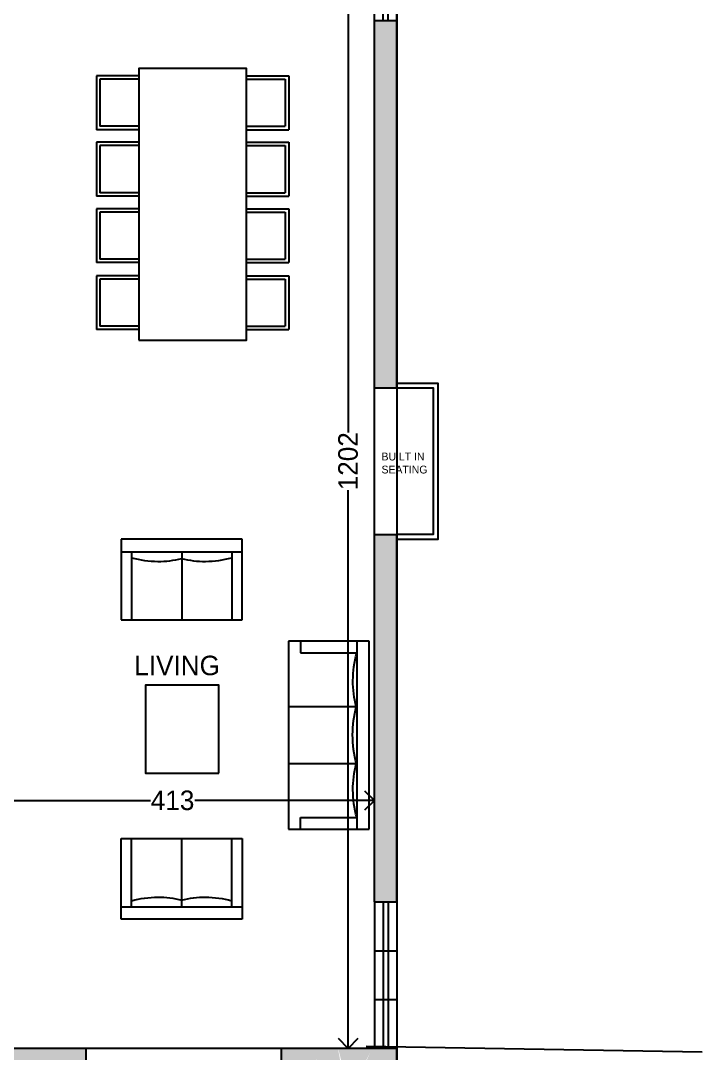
# Model space of a CAD drawing. Header units: inches. Extents: x -706 to 45253, y -3984 to 13819.
# Drawn here: x 30230 to 30927, y 6433 to 7490 of the extents above; entities that cross this region are included whole.
import ezdxf

# ---------------------------------------------------------------- set-up
doc = ezdxf.new("R2010")
doc.units = ezdxf.units.IN
doc.header["$PDMODE"] = 99
doc.header["$PDSIZE"] = 0.2
for name, color, linetype in [('BC-FURNITURE', 8, 'Continuous'), ('BC-Hatch', 8, 'Continuous'), ('BC-WALLS', 1, 'Continuous'), ('BC-WHITECOLOR', 7, 'Continuous')]:
    doc.layers.add(name, color=color, linetype=linetype)
doc.styles.add('BC-1IN100-1', font='FreeSans.ttf', dxfattribs={"height": 20})
doc.styles.add('style2', font='FreeSans.ttf')
doc.dimstyles.new('BC-1IN100-1', dxfattribs={"dimtxt": 20, "dimasz": 20, "dimexe": 0.18, "dimexo": 0.0625, "dimgap": 1, "dimtad": 0, "dimtoh": 1, "dimdec": 1, "dimzin": 12, "dimdsep": 46, "dimtxsty": 'BC-1IN100-1', "dimblk": 'OPEN90', "dimcen": 0.09, "dimse1": 1, "dimse2": 1, "dimclrd": 256, "dimclre": 256, "dimclrt": 7, "dimadec": 0, "dimazin": 0, "dimtfac": 1, "dimtdec": 1, "dimtofl": 0, "dimtmove": 1, "dimatfit": 3, "dimldrblk": 'OPEN90', "dimfxl": 0, "dimtolj": 1, "dimtzin": 0, "dimlwd": -1, "dimarcsym": 0})

# ---------------------------------------------------------------- blocks, each defined once
blk = doc.blocks.new('_Open90')
at = {"color": 0, "linetype": 'ByBlock', "lineweight": -2}
for p, q in [((0, 0), (-1, 0)), ((-0.5, 0.5), (0, 0)), ((0, 0), (-0.5, -0.5))]:
    blk.add_line(p, q, dxfattribs=at)
blk = doc.blocks.new('*D659')
at = {"layer": 'BC-Hatch'}
for p, q in [((30198.6, 6691.5), (30362.4, 6691.5)), ((30571.6, 6691.5), (30407.8, 6691.5))]:
    blk.add_line(p, q, dxfattribs=at)
at = {"layer": 'Defpoints', "color": 0}
for p in [(30591.6, 6691.5), (30178.6, 6610.7), (30591.6, 6610.7)]:
    blk.add_point(p, dxfattribs=at)
at = {"layer": 'BC-Hatch', "xscale": 20, "yscale": 20, "zscale": 20, "rotation": 180}
blk.add_blockref('_Open90', (30178.6, 6691.5), dxfattribs=at)
at = {"layer": 'BC-Hatch', "xscale": 20, "yscale": 20, "zscale": 20}
blk.add_blockref('_Open90', (30591.6, 6691.5), dxfattribs=at)
at = {"layer": 'BC-Hatch', "color": 7, "insert": (30385.1, 6691.5), "char_height": 20, "attachment_point": 5, "style": 'BC-1IN100-1'}
blk.add_mtext('\\A1;413', dxfattribs=at)
blk = doc.blocks.new('*D660')
at = {"layer": 'BC-Hatch'}
for p, q in [((30564.7, 7619.7), (30564.7, 7068.2)), ((30564.7, 6457.7), (30564.7, 7009.2))]:
    blk.add_line(p, q, dxfattribs=at)
at = {"layer": 'Defpoints', "color": 0}
for p in [(30591.6, 7639.7), (30564.7, 6437.7), (30591.6, 6437.7)]:
    blk.add_point(p, dxfattribs=at)
at = {"layer": 'BC-Hatch', "xscale": 20, "yscale": 20, "zscale": 20}
for p, rotation in [((30564.7, 7639.7), 89.99999999999984), ((30564.7, 6437.7), 269.9999999999998)]:
    blk.add_blockref('_Open90', p, dxfattribs=dict(at, rotation=rotation))
at = {"layer": 'BC-Hatch', "color": 7, "insert": (30564.7, 7038.7), "char_height": 20, "attachment_point": 5, "rotation": 90, "style": 'BC-1IN100-1'}
blk.add_mtext('\\A1;1202', dxfattribs=at)
blk = doc.blocks.new('A$C6D444076')
at = {"layer": 'BC-FURNITURE'}
for p, q in [((0.19, 0.38), (0.19, 72.43)), ((0.19, 72.43), (168.31, 72.43)), ((168.31, 72.43), (168.31, 0.38)), ((168.12, 61.38), (0, 61.38)), ((10.67, 11.17), (10.67, 61.38)), ((58.71, 61), (58.71, 0)), ((109.79, 61), (109.79, 0)), ((157.83, 11.17), (157.83, 61.38)), ((0.24, 11.17), (10.67, 11.17)), ((168.27, 11.17), (157.83, 11.17)), ((168.31, 0.38), (0.19, 0.38))]:
    blk.add_line(p, q, dxfattribs=at)
for centre, radius, start, end in [((36.19, 156.59), 98.57, 255, 269.54528), ((36.1, 145.39), 87.37, 269.54528, 285), ((85.12, 159.64), 101.9, 255, 269.75261), ((85.1, 153.17), 95.43, 269.75261, 285), ((132.41, 145.39), 87.37, 255, 270.45472), ((132.32, 156.59), 98.57, 270.45472, 285)]:
    blk.add_arc(centre, radius, start, end, dxfattribs=at)
blk = doc.blocks.new('A$C08834721')
at = {"layer": 'BC-FURNITURE'}
for p, q in [((72.05, 108.36), (0, 108.36)), ((0, 108.36), (0, 0)), ((11.06, 0.38), (11.06, 108.02)), ((72.05, 0), (72.05, 108.36)), ((11.1, 98.9), (72.05, 98.9)), ((11.35, 54.37), (71.79, 54.37)), ((11.1, 9.47), (72.05, 9.47)), ((0, 0), (72.05, 0))]:
    blk.add_line(p, q, dxfattribs=at)
for centre, radius, start, end in [((-74.99, 74.38), 94.74, 0.67398, 15), ((-59.48, 74.56), 79.22, 345, 0.67398), ((-59.48, 33.8), 79.22, 359.32602, 15), ((-74.99, 33.98), 94.74, 345, 359.32602)]:
    blk.add_arc(centre, radius, start, end, dxfattribs=at)

msp = doc.modelspace()

# ---------------------------------------------------------------- hatches: boundary and pattern name
at = {"layer": 'BC-Hatch'}
h = msp.add_hatch(color=16, dxfattribs=at)
h.paths.add_polyline_path([(30614.62, 7932.7), (30614.62, 8278.7), (30503.12, 8278.7), (30503.12, 8255.7), (30591.62, 8255.7), (30591.62, 8015.7), (30291.62, 8015.7), (30291.62, 7992.7), (30591.62, 7992.7), (30591.62, 7932.7)])
h.paths.add_polyline_path([(30201.62, 7992.7), (30201.62, 8278.7), (30178.62, 8278.7), (30178.62, 7992.7)])
h.paths.add_polyline_path([(30201.62, 7812.7), (30201.62, 7835.7), (30178.62, 7835.7), (30178.62, 7812.7)])
h.paths.add_polyline_path([(30306.62, 7639.7), (30306.62, 7662.7), (30201.62, 7662.7), (30201.62, 7722.7), (30178.62, 7722.7), (30178.62, 7639.7)])
h.paths.add_polyline_path([(30614.62, 7639.7), (30614.62, 7722.7), (30591.62, 7722.7), (30591.62, 7662.7), (30486.62, 7662.7), (30486.62, 7639.7), (30591.62, 7639.7)])
h.paths.add_polyline_path([(30614.62, 7767.7), (30614.62, 7887.7), (30591.62, 7887.7), (30591.62, 7767.7)])
h.paths.add_polyline_path([(30614.62, 7113.7), (30614.62, 7489.7), (30591.62, 7489.7), (30591.62, 7113.7)])
h.paths.add_polyline_path([(30201.62, 7125.2, 1), (30178.62, 7125.2, 1)])
h.paths.add_polyline_path([(30178.62, 7478.2, 1), (30201.62, 7478.2, 1)])
h.paths.add_polyline_path([(29968.62, 7391.7), (29968.62, 7489.7), (29945.62, 7489.7), (29945.62, 7479.7), (29945.62, 7391.7)])
h.paths.add_polyline_path([(29968.62, 7191.34), (29968.62, 7241.7), (29945.62, 7241.7), (29945.62, 7136.7), (29555.62, 7136.7), (29555.62, 7216.7), (29532.62, 7216.7), (29532.62, 7113.7), (29968.62, 7113.7), (29968.62, 7180.32), (29963.03, 7179.48), (29968.62, 7180.47), (29968.62, 7191.11), (29951.58, 7191.72)])
h.paths.add_polyline_path([(29855.62, 7466.7), (29855.62, 7479.7), (29855.62, 7489.7), (29555.62, 7489.7), (29555.62, 7519.7), (29532.62, 7519.7), (29532.62, 7416.7), (29555.62, 7416.7), (29555.62, 7478.2), (29832.62, 7478.2), (29832.62, 7466.7)])
h.paths.add_polyline_path([(29840.62, 7639.7), (29840.62, 7711.2), (29945.62, 7711.2), (29945.62, 7639.7), (29968.62, 7639.7), (29968.62, 7722.7), (29817.62, 7722.7), (29817.62, 7662.7), (29637.6, 7662.7), (29637.6, 7722.7), (29626.1, 7722.7), (29616.1, 7722.7), (29614.6, 7722.7), (29614.6, 7662.7), (29284.6, 7662.7), (29284.6, 7902.7), (29614.6, 7902.7), (29614.6, 7812.7), (29616.1, 7812.7), (29626.1, 7812.7), (29637.6, 7812.7), (29637.6, 7902.7), (29817.62, 7902.7), (29817.62, 7842.7), (29840.62, 7842.7), (29840.62, 7925.7), (29555.62, 7925.7), (29555.62, 8015.7), (29532.62, 8015.7), (29532.62, 7925.7), (29261.6, 7925.7), (29261.6, 7639.7), (29532.62, 7639.7), (29532.62, 7609.7), (29555.62, 7609.7), (29555.62, 7639.7), (29795.62, 7639.7), (29795.62, 7579.7), (29796.36, 7579.7), (29806.36, 7579.7), (29807.12, 7579.7), (29807.12, 7639.7)])
h.paths.add_polyline_path([(29968.62, 7812.7), (29968.62, 8278.7), (29850.62, 8278.7), (29850.62, 8255.7), (29945.62, 8255.7), (29945.62, 7812.7)])
h.paths.add_polyline_path([(29650.62, 8255.7), (29650.62, 8278.7), (29532.62, 8278.7), (29532.62, 8165.7), (29555.62, 8165.7), (29555.62, 8255.7)])
h.paths.add_polyline_path([(29555.62, 6998.7), (29555.62, 7078.7), (29532.62, 7078.7), (29532.62, 6998.7)])
h.paths.add_polyline_path([(30403.12, 8255.7), (30403.12, 8278.7), (30291.62, 8278.7), (30291.62, 8255.7)], flags=16)
h = msp.add_hatch(color=16, dxfattribs=at)
h.paths.add_polyline_path([(30614.62, 6587.7), (30614.62, 6963.7), (30591.62, 6963.7), (30591.62, 6587.7)])
h.paths.add_polyline_path([(30577.83, 6414.7), (30586.73, 6432.48), (30579.19, 6414.7), (30614.62, 6414.7), (30614.62, 6437.7), (30554.47, 6437.7), (30560.33, 6414.7), (30568.06, 6414.7), (30568.19, 6415.59), (30568.14, 6414.7)])
h.paths.add_polyline_path([(30558.5, 6414.7), (30554.29, 6437.7), (30496.62, 6437.7), (30496.62, 6414.7), (30541.5, 6414.7), (30530.98, 6427.18), (30545.47, 6414.7)])
h.paths.add_polyline_path([(30296.62, 6414.7), (30296.62, 6437.7), (30128.62, 6437.7), (30128.62, 6426.92), (30128.62, 6414.7)])
h.paths.add_polyline_path([(30178.62, 6599.2, 1), (30201.62, 6599.2, 1)])
h.paths.add_polyline_path([(30178.62, 6952.2, 1), (30201.62, 6952.2, 1)])
h.paths.add_polyline_path([(29968.62, 6850.7), (29968.62, 6963.7), (29945.62, 6963.7), (29945.62, 6850.7)])
h.paths.add_polyline_path([(29968.62, 6437.7), (29968.62, 6700.7), (29945.62, 6700.7), (29945.62, 6610.7), (29945.62, 6437.7), (29915.62, 6437.7), (29915.62, 6414.7), (30018.62, 6414.7), (30018.62, 6426.92), (30018.62, 6437.7)])
h.paths.add_polyline_path([(29855.62, 6587.7), (29855.62, 6610.7), (29555.62, 6610.7), (29555.62, 6675.7), (29532.62, 6675.7), (29532.62, 6587.7), (29555.62, 6587.7)])
h.paths.add_polyline_path([(29555.62, 6875.7), (29555.62, 6952.2), (29832.62, 6952.2), (29832.62, 6940.7), (29855.62, 6940.7), (29855.62, 6963.7), (29532.62, 6963.7), (29532.62, 6875.7)])
h.paths.add_polyline_path([(29555.62, 6437.7), (29555.62, 6497.7), (29532.62, 6497.7), (29532.62, 6414.7), (29855.62, 6414.7), (29855.62, 6437.7)])
h.paths.add_polyline_path([(29968.62, 6091.7), (29968.62, 6114.7), (29870.62, 6114.7), (29870.62, 6091.7)])
h.paths.add_polyline_path([(30276.62, 6091.7), (30276.62, 6114.7), (30201.62, 6114.7), (30178.62, 6114.7), (30178.62, 6091.7)])
h.paths.add_polyline_path([(30253.62, 5780.2, 1), (30276.62, 5780.2, 1)])
h.paths.add_polyline_path([(29870.62, 5780.2, 1), (29893.62, 5780.2, 1)])
h.paths.add_polyline_path([(29807.12, 6437.7), (29807.12, 6497.7), (29795.62, 6497.7), (29795.62, 6442.7, 0.0023088), (29796.36, 6442.7), (29800.16, 6442.7), (29800.16, 6443.95), (29806.36, 6443.95), (29806.36, 6437.7)], flags=16)

# ---------------------------------------------------------------- linework, layer by layer
for p, q in [((30591.62, 7489.7), (30591.62, 7639.7)), ((30600.62, 7489.7), (30600.62, 7639.7)), ((30605.62, 7489.7), (30605.62, 7639.7)), ((30614.62, 7489.7), (30614.62, 7639.7)), ((30591.62, 6963.7), (30591.62, 7113.7)), ((30591.62, 6587.7), (30591.62, 6437.7)), ((30600.62, 6587.7), (30600.62, 6437.7)), ((30605.62, 6587.7), (30605.62, 6437.7)), ((30614.62, 6587.7), (30614.62, 6437.7)), ((30591.62, 6537.7), (30614.62, 6537.7)), ((30591.62, 6487.7), (30614.62, 6487.7)), ((30496.62, 6437.7), (30296.62, 6437.7))]:
    msp.add_line(p, q)
for points in [[(30614.62, 7118.7), (30656.62, 7118.7), (30656.62, 6958.7), (30614.62, 6958.7)], [(30614.62, 7113.7), (30651.62, 7113.7), (30651.62, 6963.7), (30614.62, 6963.7)]]:
    msp.add_lwpolyline(points)
for p, q in [((30614.62, 8278.65), (30614.62, 2747.48)), ((30583.17, 6439.91), (30927.01, 6434.03))]:
    msp.add_line(p, q, dxfattribs=at)
at = {"layer": 'BC-Hatch', "linetype": 'Continuous'}
for p, q in [((30350.67, 7433.28), (30307.43, 7433.28)), ((30307.43, 7433.28), (30307.43, 7378.1)), ((30460.67, 7433.28), (30503.91, 7433.28)), ((30503.91, 7433.28), (30503.91, 7378.1)), ((30350.67, 7429.83), (30310.88, 7429.83)), ((30310.88, 7429.83), (30310.88, 7381.55)), ((30460.67, 7429.83), (30500.46, 7429.83)), ((30500.46, 7429.83), (30500.46, 7381.55)), ((30350.67, 7381.55), (30310.88, 7381.55)), ((30460.67, 7381.55), (30500.46, 7381.55)), ((30350.67, 7378.1), (30307.43, 7378.1)), ((30460.67, 7378.1), (30503.91, 7378.1)), ((30350.67, 7365.23), (30307.43, 7365.23)), ((30307.43, 7365.23), (30307.43, 7310.05)), ((30350.67, 7361.78), (30310.88, 7361.78)), ((30310.88, 7361.78), (30310.88, 7313.5)), ((30460.67, 7365.23), (30503.91, 7365.23)), ((30460.67, 7361.78), (30500.46, 7361.78)), ((30500.46, 7361.78), (30500.46, 7313.5)), ((30503.91, 7365.23), (30503.91, 7310.05)), ((30350.67, 7310.05), (30307.43, 7310.05)), ((30350.67, 7313.5), (30310.88, 7313.5)), ((30460.67, 7313.5), (30500.46, 7313.5)), ((30460.67, 7310.05), (30503.91, 7310.05)), ((30350.67, 7297.18), (30307.43, 7297.18)), ((30307.43, 7297.18), (30307.43, 7242.01)), ((30460.67, 7297.18), (30503.91, 7297.18)), ((30503.91, 7297.18), (30503.91, 7242.01)), ((30350.67, 7293.73), (30310.88, 7293.73)), ((30310.88, 7293.73), (30310.88, 7245.45)), ((30460.67, 7293.73), (30500.46, 7293.73)), ((30500.46, 7293.73), (30500.46, 7245.45)), ((30350.67, 7242.01), (30307.43, 7242.01)), ((30350.67, 7245.45), (30310.88, 7245.45)), ((30460.67, 7245.45), (30500.46, 7245.45)), ((30460.67, 7242.01), (30503.91, 7242.01)), ((30350.67, 7228.65), (30307.43, 7228.65)), ((30307.43, 7228.65), (30307.43, 7173.48)), ((30350.67, 7225.2), (30310.88, 7225.2)), ((30310.88, 7225.2), (30310.88, 7176.92)), ((30460.67, 7228.65), (30503.91, 7228.65)), ((30460.67, 7225.2), (30500.46, 7225.2)), ((30500.46, 7225.2), (30500.46, 7176.92)), ((30503.91, 7228.65), (30503.91, 7173.48)), ((30350.67, 7173.48), (30307.43, 7173.48)), ((30350.67, 7176.92), (30310.88, 7176.92)), ((30460.67, 7176.92), (30500.46, 7176.92)), ((30460.67, 7173.48), (30503.91, 7173.48))]:
    msp.add_line(p, q, dxfattribs=at)
for points in [[(30350.67, 7162.67), (30460.67, 7162.67), (30460.67, 7440.72), (30350.67, 7440.72)], [(30432.47, 6719.34), (30432.47, 6809.34), (30357.47, 6809.34), (30357.47, 6719.34)]]:
    msp.add_lwpolyline(points, close=True, dxfattribs=at)
at = {"layer": 'BC-WALLS'}
for p, q in [((30591.62, 7489.7), (30614.62, 7489.7)), ((30591.62, 7113.7), (30591.62, 7489.7)), ((30614.62, 7113.7), (30614.62, 7489.7)), ((30591.62, 7113.7), (30614.62, 7113.7)), ((30591.62, 6963.7), (30614.62, 6963.7)), ((30591.62, 6587.7), (30591.62, 6963.7)), ((30614.62, 6587.7), (30614.62, 6963.7)), ((30591.62, 6587.7), (30614.62, 6587.7)), ((30296.62, 6437.7), (30128.62, 6437.7)), ((30296.62, 6414.7), (30296.62, 6437.7)), ((30614.62, 6437.7), (30496.62, 6437.7)), ((30496.62, 6414.7), (30496.62, 6437.7)), ((30614.62, 6414.7), (30614.62, 6437.7))]:
    msp.add_line(p, q, dxfattribs=at)

# ---------------------------------------------------------------- block references
at = {"layer": 'BC-WALLS', "linetype": 'Continuous', "yscale": 1.144995991403745, "zscale": 1.144995991403744}
for name, p, xscale, rotation in [('A$C08834721', (30332.4, 6958.77), 1.144995991403744, 269.9999999999998), ('A$C6D444076', (30503.21, 6661.72), -1.144995991403745, 270.000000000003), ('A$C08834721', (30332.4, 6569.91), -1.144995991403745, 269.9999999999999)]:
    msp.add_blockref(name, p, dxfattribs=dict(at, xscale=xscale, rotation=rotation))

# ---------------------------------------------------------------- texts
at = {"layer": 'BC-WHITECOLOR', "width": 113.9495, "attachment_point": 1, "style": 'style2'}
for s, insert, char_height in [('{\\fFreeSans|b0|i0|c0|p18;BUILT IN\\PSEATING}', (30598.86, 7047.53), 8), ('{\\fFreeSans|b0|i0|c0|p18;LIVING}', (30345.91, 6839.67), 20)]:
    msp.add_mtext(s, dxfattribs=dict(at, insert=insert, char_height=char_height))

# ---------------------------------------------------------------- dimensions: what is measured, and where the dimension line sits
at = {"layer": 'BC-Hatch'}
dim = msp.add_linear_dim(base=(30564.7, 6437.7), p1=(30591.62, 7639.7), p2=(30591.62, 6437.7), angle=90, dimstyle='BC-1IN100-1', dxfattribs=at)
dim.commit()
dim.dimension.update_dxf_attribs({"geometry": '*D660', "text_midpoint": (30564.7, 7038.7)})
dim = msp.add_linear_dim(base=(30591.62, 6691.5), p1=(30178.62, 6610.7), p2=(30591.62, 6610.7), dimstyle='BC-1IN100-1', dxfattribs=at)
dim.commit()
dim.dimension.update_dxf_attribs({"geometry": '*D659', "text_midpoint": (30385.12, 6691.5)})

doc.saveas('drawing.dxf')
